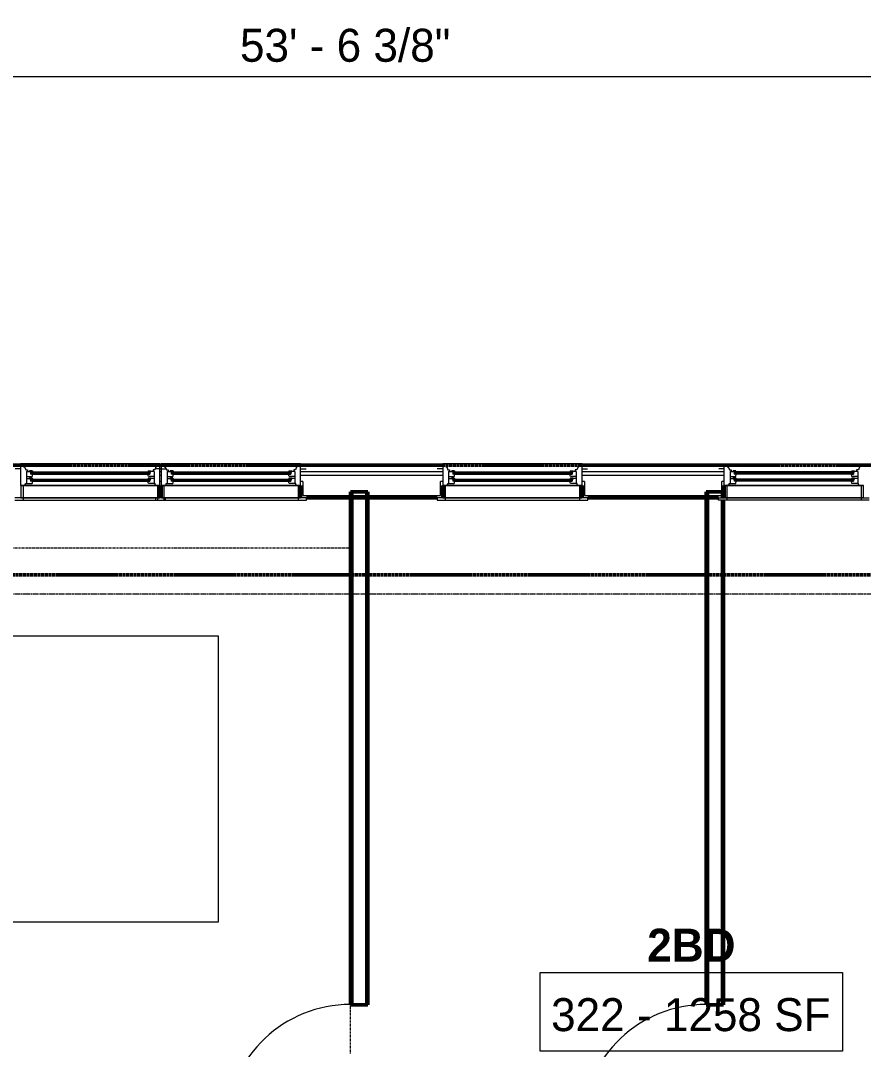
# Model space of a CAD drawing. Header units: inches. Extents: x -4217 to -1814, y 9706 to 12425.
# Drawn here: x -2484.1 to -2254.1, y 10691.9 to 10972.8 of the extents above; entities that cross this region are included whole.
import ezdxf

# ---------------------------------------------------------------- set-up
doc = ezdxf.new("R2010")
doc.units = ezdxf.units.IN
doc.header["$MEASUREMENT"] = 0
for name, pattern in [('Dash', [0.25, 0.125, -0.125]), ('Dash 1_16_', [0.125, 0.0625, -0.0625]), ('Grid Line 1_2_', [0.875, 0.5, -0.125, 0.125, -0.125])]:
    doc.linetypes.add(name, pattern=pattern)
for name, color, linetype, lineweight in [('A-ANNO-DIMS', 211, 'Continuous', 9), ('A-ANNO-DIMS-96', 211, 'Continuous', 9), ('A-AREA-IDEN', 2, 'Continuous', 9), ('A-DOOR-1', 250, 'Continuous', 9), ('A-GLAZ-1', 250, 'Continuous', 9), ('A-GLAZ-2', 90, 'Continuous', 20), ('A-WALL-3', 10, 'Continuous', 50), ('A-WALL-4', 50, 'Continuous', 13), ('C-PROP-LINE-2', 91, 'Dash 1_16_', 50), ('I-FURN-1', 250, 'Continuous', 9), ('I-FURN-HDLN-1', 250, 'Dash', 9), ('S-GRID-1', 1, 'Grid Line 1_2_', 9)]:
    doc.layers.add(name, color=color, linetype=linetype, lineweight=lineweight)
doc.styles.add('Century Gothic', font='ufonts.com_century-gothic.ttf', dxfattribs={"height": 9})
doc.styles.add('Century Gothic_B', font='GOTHICB.TTF', dxfattribs={"height": 9})
doc.dimstyles.new('OD__1_8__Tol__', dxfattribs={"dimscale": 12, "dimtxt": 9.397514, "dimasz": 1, "dimexe": 0.75, "dimexo": 0.5, "dimgap": 0.125, "dimtad": 1, "dimdec": 3, "dimrnd": 0.125, "dimzin": 3, "dimdsep": 46, "dimlunit": 4, "dimtxsty": 'Century Gothic', "dimblk1": 'OBLIQUE', "dimblk2": 'OBLIQUE', "dimsah": 1, "dimcen": 0.09, "dimdle": 0.75, "dimazin": 0, "dimtfac": 1, "dimtdec": 4, "dimtix": 1, "dimtmove": 0, "dimatfit": 3, "dimfxl": 1, "dimtvp": 1, "dimtfill": 1, "dimfrac": 2, "dimtolj": 1, "dimtzin": 0, "dimarcsym": 2})

# ---------------------------------------------------------------- blocks, each defined once
blk = doc.blocks.new('DIMBLOCK12-FLOOR PLAN - 3RD FLOOR')
at = {"layer": 'A-ANNO-DIMS-96'}
for p, q in [((-2714.72, 10849.14), (-2714.72, 10966.51)), ((-2072.36, 10852.95), (-2072.36, 10966.51)), ((-2714.72, 10957.51), (-2063.36, 10957.51)), ((-2714.72, 10957.51), (-2714.72, 10849.14)), ((-2072.36, 10957.51), (-2072.36, 10852.95))]:
    blk.add_line(p, q, dxfattribs=at)
at = {"layer": 'A-ANNO-DIMS-96', "lineweight": 50}
for p, q in [((-2714.72, 10957.51), (-2708.72, 10963.51)), ((-2072.36, 10957.51), (-2066.36, 10963.51)), ((-2714.72, 10957.51), (-2720.72, 10951.51)), ((-2072.36, 10957.51), (-2078.36, 10951.51))]:
    blk.add_line(p, q, dxfattribs=at)
at = {"layer": 'A-ANNO-DIMS-96', "color": 0, "insert": (-2424.27, 10970.55), "char_height": 9, "width": 73.7481, "attachment_point": 1, "line_spacing_factor": 0.984502, "style": 'Century Gothic', "bg_fill": 3, "box_fill_scale": 1.25, "bg_fill_color": 256, "bg_fill_true_color": 13158600, "bg_fill_transparency": 0}
blk.add_mtext('53\' - 6 3/8"', dxfattribs=at)
blk = doc.blocks.new('_Oblique')
at = {"color": 0, "linetype": 'ByBlock', "lineweight": -2}
blk.add_line((-0.5, -0.5), (0.5, 0.5), dxfattribs=at)

msp = doc.modelspace()

# ---------------------------------------------------------------- linework, layer by layer
at = {"layer": 'A-AREA-IDEN', "flags": 128}
msp.add_lwpolyline([(-2342.37656, 10712.9119), (-2259.87892, 10712.9119), (-2259.87892, 10691.41584), (-2342.37656, 10691.41584)], close=True, dxfattribs=at)
at = {"layer": 'A-DOOR-1'}
for centre in [(-2394.12374, 10670.12991), (-2297.07374, 10670.12991)]:
    msp.add_arc(centre, 34.06659, 90, 176.634313, dxfattribs=at)
at = {"layer": 'A-WALL-3'}
for p, q in [((-2394.12374, 10704.12991), (-2389.37374, 10704.12991)), ((-2297.07374, 10704.12991), (-2292.32374, 10704.12991))]:
    msp.add_line(p, q, dxfattribs=at)
at = {"layer": 'C-PROP-LINE-2'}
msp.add_line((-2099.26202, 10821.4894), (-3402.04874, 10821.4894), dxfattribs=at)
at = {"layer": 'I-FURN-1'}
for p, q in [((-2430.12374, 10804.72807), (-2508.87374, 10804.72807)), ((-2430.12374, 10726.72807), (-2430.12374, 10804.72807)), ((-2508.87374, 10726.72807), (-2430.12374, 10726.72807))]:
    msp.add_line(p, q, dxfattribs=at)
at = {"layer": 'I-FURN-HDLN-1'}
for p, q in [((-2394.12374, 10828.72807), (-2508.87374, 10828.72807)), ((-2394.12374, 10690.72807), (-2394.12374, 10704.12991))]:
    msp.add_line(p, q, dxfattribs=at)
at = {"layer": 'S-GRID-1'}
msp.add_line((-1814.20638, 10816.1894), (-4168.71446, 10816.1894), dxfattribs=at)

# ---------------------------------------------------------------- texts
at = {"layer": 'A-AREA-IDEN', "char_height": 9, "attachment_point": 1}
for s, insert, width, style in [('2BD', (-2313.12774, 10724.88005), 28.785, 'Century Gothic_B'), ('322 - 1258 SF', (-2339.37656, 10705.9119), 92.415, 'Century Gothic')]:
    msp.add_mtext(s, dxfattribs=dict(at, insert=insert, width=width, style=style))

# ---------------------------------------------------------------- dimensions: what is measured, and where the dimension line sits
at = {"layer": 'A-ANNO-DIMS'}
dim = msp.add_linear_dim(base=(-2072.3612366797, 10957.5100652051), p1=(-2714.7237366793, 10843.1393961105), p2=(-2072.3612366797, 10846.9518961105), dimstyle='OD__1_8__Tol__', override={"dimpost": '<>', "dimfxl": 642.373814}, dxfattribs=at)
dim.commit()
dim.dimension.update_dxf_attribs({"geometry": 'DIMBLOCK12-FLOOR PLAN - 3RD FLOOR', "text_midpoint": (-2393.5424866795, 10964.235082239)})

# ---------------------------------------------------------------- next in the draw order: linework, layer by layer
at = {"layer": 'A-GLAZ-1'}
for p, q in [((-2481.41671, 10849.4519), (-2480.82296, 10849.4519)), ((-2481.41671, 10849.0769), (-2480.82296, 10849.0769)), ((-2481.41671, 10847.5144), (-2480.82296, 10847.5144)), ((-2480.94796, 10849.4519), (-2480.94796, 10849.0769)), ((-2480.94796, 10847.5144), (-2480.94796, 10847.1394)), ((-2480.82296, 10849.5769), (-2449.42452, 10849.5769)), ((-2480.82296, 10849.4519), (-2449.42452, 10849.4519)), ((-2480.82296, 10849.0769), (-2449.42452, 10849.0769)), ((-2480.82296, 10848.9519), (-2449.42452, 10848.9519)), ((-2480.82296, 10847.6394), (-2449.42452, 10847.6394)), ((-2480.82296, 10847.5144), (-2449.42452, 10847.5144)), ((-2448.83077, 10849.4519), (-2449.42452, 10849.4519)), ((-2448.83077, 10849.0769), (-2449.42452, 10849.0769)), ((-2448.83077, 10847.5144), (-2449.42452, 10847.5144)), ((-2449.29952, 10849.4519), (-2449.29952, 10849.0769)), ((-2449.29952, 10847.5144), (-2449.29952, 10847.1394)), ((-2443.01671, 10849.4519), (-2442.42296, 10849.4519)), ((-2443.01671, 10849.0769), (-2442.42296, 10849.0769)), ((-2443.01671, 10847.5144), (-2442.42296, 10847.5144)), ((-2442.54796, 10849.4519), (-2442.54796, 10849.0769)), ((-2442.54796, 10847.5144), (-2442.54796, 10847.1394)), ((-2442.42296, 10849.5769), (-2411.02452, 10849.5769)), ((-2442.42296, 10849.4519), (-2411.02452, 10849.4519)), ((-2442.42296, 10849.0769), (-2411.02452, 10849.0769)), ((-2442.42296, 10848.9519), (-2411.02452, 10848.9519)), ((-2442.42296, 10847.6394), (-2411.02452, 10847.6394)), ((-2442.42296, 10847.5144), (-2411.02452, 10847.5144)), ((-2410.43077, 10849.4519), (-2411.02452, 10849.4519)), ((-2410.43077, 10849.0769), (-2411.02452, 10849.0769)), ((-2410.43077, 10847.5144), (-2411.02452, 10847.5144)), ((-2410.89952, 10849.4519), (-2410.89952, 10849.0769)), ((-2410.89952, 10847.5144), (-2410.89952, 10847.1394)), ((-2366.21671, 10849.4519), (-2365.62296, 10849.4519)), ((-2366.21671, 10849.0769), (-2365.62296, 10849.0769)), ((-2366.21671, 10847.5144), (-2365.62296, 10847.5144)), ((-2365.74796, 10849.4519), (-2365.74796, 10849.0769)), ((-2365.74796, 10847.5144), (-2365.74796, 10847.1394)), ((-2365.62296, 10849.5769), (-2334.22452, 10849.5769)), ((-2365.62296, 10849.4519), (-2334.22452, 10849.4519)), ((-2365.62296, 10849.0769), (-2334.22452, 10849.0769)), ((-2365.62296, 10848.9519), (-2334.22452, 10848.9519)), ((-2365.62296, 10847.6394), (-2334.22452, 10847.6394)), ((-2365.62296, 10847.5144), (-2334.22452, 10847.5144)), ((-2333.63077, 10849.4519), (-2334.22452, 10849.4519)), ((-2333.63077, 10849.0769), (-2334.22452, 10849.0769)), ((-2333.63077, 10847.5144), (-2334.22452, 10847.5144)), ((-2334.09952, 10849.4519), (-2334.09952, 10849.0769)), ((-2334.09952, 10847.5144), (-2334.09952, 10847.1394)), ((-2289.41671, 10849.4519), (-2288.82296, 10849.4519)), ((-2289.41671, 10849.0769), (-2288.82296, 10849.0769)), ((-2289.41671, 10847.5144), (-2288.82296, 10847.5144)), ((-2288.94796, 10849.4519), (-2288.94796, 10849.0769)), ((-2288.94796, 10847.5144), (-2288.94796, 10847.1394)), ((-2257.42452, 10849.5769), (-2288.82296, 10849.5769)), ((-2257.42452, 10849.4519), (-2288.82296, 10849.4519)), ((-2257.42452, 10849.0769), (-2288.82296, 10849.0769)), ((-2257.42452, 10848.9519), (-2288.82296, 10848.9519)), ((-2257.42452, 10847.6394), (-2288.82296, 10847.6394)), ((-2257.42452, 10847.5144), (-2288.82296, 10847.5144)), ((-2256.83077, 10849.4519), (-2257.42452, 10849.4519)), ((-2256.83077, 10849.0769), (-2257.42452, 10849.0769)), ((-2256.83077, 10847.5144), (-2257.42452, 10847.5144)), ((-2257.29952, 10849.4519), (-2257.29952, 10849.0769)), ((-2257.29952, 10847.5144), (-2257.29952, 10847.1394)), ((-2446.17452, 10845.8894), (-2484.07296, 10845.8894)), ((-2484.07296, 10845.8894), (-2484.07296, 10842.5144)), ((-2483.44796, 10845.8894), (-2483.44796, 10842.5144)), ((-2481.41671, 10847.1394), (-2480.82296, 10847.1394)), ((-2480.82296, 10847.1394), (-2449.42452, 10847.1394)), ((-2480.82296, 10847.0144), (-2449.42452, 10847.0144)), ((-2448.83077, 10847.1394), (-2449.42452, 10847.1394)), ((-2446.79952, 10845.8894), (-2446.79952, 10842.5144)), ((-2446.17452, 10842.5144), (-2446.17452, 10845.8894)), ((-2407.77452, 10845.8894), (-2445.67296, 10845.8894)), ((-2445.67296, 10845.8894), (-2445.67296, 10842.5144)), ((-2445.04796, 10845.8894), (-2445.04796, 10842.5144)), ((-2443.01671, 10847.1394), (-2442.42296, 10847.1394)), ((-2442.42296, 10847.1394), (-2411.02452, 10847.1394)), ((-2442.42296, 10847.0144), (-2411.02452, 10847.0144)), ((-2410.43077, 10847.1394), (-2411.02452, 10847.1394)), ((-2408.39952, 10845.8894), (-2408.39952, 10842.5144)), ((-2407.77452, 10842.5144), (-2407.77452, 10845.8894)), ((-2330.97452, 10845.8894), (-2368.87296, 10845.8894)), ((-2368.87296, 10845.8894), (-2368.87296, 10842.5144)), ((-2368.24796, 10845.8894), (-2368.24796, 10842.5144)), ((-2366.21671, 10847.1394), (-2365.62296, 10847.1394)), ((-2365.62296, 10847.1394), (-2334.22452, 10847.1394)), ((-2365.62296, 10847.0144), (-2334.22452, 10847.0144)), ((-2333.63077, 10847.1394), (-2334.22452, 10847.1394)), ((-2331.59952, 10845.8894), (-2331.59952, 10842.5144)), ((-2330.97452, 10842.5144), (-2330.97452, 10845.8894)), ((-2292.07296, 10842.5144), (-2292.07296, 10845.8894)), ((-2292.07296, 10845.8894), (-2254.17452, 10845.8894)), ((-2291.44796, 10845.8894), (-2291.44796, 10842.5144)), ((-2289.41671, 10847.1394), (-2288.82296, 10847.1394)), ((-2257.42452, 10847.1394), (-2288.82296, 10847.1394)), ((-2257.42452, 10847.0144), (-2288.82296, 10847.0144)), ((-2256.83077, 10847.1394), (-2257.42452, 10847.1394)), ((-2254.79952, 10845.8894), (-2254.79952, 10842.5144)), ((-2254.17452, 10845.8894), (-2254.17452, 10842.5144)), ((-2444.54952, 10842.5144), (-2485.69796, 10842.5144)), ((-2485.69796, 10841.8894), (-2444.54952, 10841.8894)), ((-2484.07296, 10842.5144), (-2446.17452, 10842.5144)), ((-2483.44796, 10842.5144), (-2483.44796, 10841.8894)), ((-2406.14952, 10842.5144), (-2447.29796, 10842.5144)), ((-2447.29796, 10842.5144), (-2447.29796, 10841.8894)), ((-2447.29796, 10841.8894), (-2406.14952, 10841.8894)), ((-2446.79952, 10842.5144), (-2446.79952, 10841.8894)), ((-2445.67296, 10842.5144), (-2407.77452, 10842.5144)), ((-2445.04796, 10842.5144), (-2445.04796, 10841.8894)), ((-2444.54952, 10841.8894), (-2444.54952, 10842.5144)), ((-2408.39952, 10842.5144), (-2408.39952, 10841.8894)), ((-2406.14952, 10841.8894), (-2406.14952, 10842.5144)), ((-2329.34952, 10842.5144), (-2370.49796, 10842.5144)), ((-2370.49796, 10842.5144), (-2370.49796, 10841.8894)), ((-2370.49796, 10841.8894), (-2329.34952, 10841.8894)), ((-2368.87296, 10842.5144), (-2330.97452, 10842.5144)), ((-2368.24796, 10842.5144), (-2368.24796, 10841.8894)), ((-2331.59952, 10842.5144), (-2331.59952, 10841.8894)), ((-2329.34952, 10841.8894), (-2329.34952, 10842.5144)), ((-2293.69796, 10841.8894), (-2293.69796, 10842.5144)), ((-2293.69796, 10842.5144), (-2252.54952, 10842.5144)), ((-2252.54952, 10841.8894), (-2293.69796, 10841.8894)), ((-2254.17452, 10842.5144), (-2292.07296, 10842.5144)), ((-2291.44796, 10842.5144), (-2291.44796, 10841.8894)), ((-2254.79952, 10842.5144), (-2254.79952, 10841.8894))]:
    msp.add_line(p, q, dxfattribs=at)
at = {"layer": 'A-GLAZ-2'}
for p, q in [((-2484.13546, 10850.3894), (-2485.63546, 10850.3894)), ((-2446.11202, 10851.7644), (-2484.13546, 10851.7644)), ((-2484.13546, 10851.7644), (-2484.13546, 10845.8894)), ((-2483.32296, 10851.7644), (-2483.32296, 10850.9519)), ((-2483.32296, 10850.9519), (-2483.04827, 10850.9519)), ((-2483.04827, 10850.9519), (-2482.72921, 10850.1394)), ((-2447.1992, 10850.9519), (-2447.51827, 10850.1394)), ((-2445.73546, 10850.3894), (-2447.23546, 10850.3894)), ((-2446.92452, 10850.9519), (-2447.1992, 10850.9519)), ((-2446.92452, 10851.7644), (-2446.92452, 10850.9519)), ((-2446.11202, 10845.8894), (-2446.11202, 10851.7644)), ((-2446.11202, 10850.3894), (-2444.61202, 10850.3894)), ((-2407.71202, 10851.7644), (-2445.73546, 10851.7644)), ((-2445.73546, 10851.7644), (-2445.73546, 10845.8894)), ((-2444.92296, 10851.7644), (-2444.92296, 10850.9519)), ((-2444.92296, 10850.9519), (-2444.64827, 10850.9519)), ((-2444.64827, 10850.9519), (-2444.32921, 10850.1394)), ((-2408.7992, 10850.9519), (-2409.11827, 10850.1394)), ((-2408.52452, 10850.9519), (-2408.7992, 10850.9519)), ((-2408.52452, 10851.7644), (-2408.52452, 10850.9519)), ((-2407.71202, 10845.8894), (-2407.71202, 10851.7644)), ((-2407.71202, 10850.3894), (-2406.21202, 10850.3894)), ((-2368.93546, 10850.3894), (-2370.43546, 10850.3894)), ((-2330.91202, 10851.7644), (-2368.93546, 10851.7644)), ((-2368.93546, 10851.7644), (-2368.93546, 10845.8894)), ((-2368.12296, 10851.7644), (-2368.12296, 10850.9519)), ((-2368.12296, 10850.9519), (-2367.84827, 10850.9519)), ((-2367.84827, 10850.9519), (-2367.52921, 10850.1394)), ((-2331.9992, 10850.9519), (-2332.31827, 10850.1394)), ((-2331.72452, 10850.9519), (-2331.9992, 10850.9519)), ((-2331.72452, 10851.7644), (-2331.72452, 10850.9519)), ((-2330.91202, 10845.8894), (-2330.91202, 10851.7644)), ((-2330.91202, 10850.3894), (-2329.41202, 10850.3894)), ((-2292.13546, 10850.3894), (-2293.63546, 10850.3894)), ((-2292.13546, 10845.8894), (-2292.13546, 10851.7644)), ((-2292.13546, 10851.7644), (-2254.11202, 10851.7644)), ((-2291.32296, 10851.7644), (-2291.32296, 10850.9519)), ((-2291.32296, 10850.9519), (-2291.04827, 10850.9519)), ((-2291.04827, 10850.9519), (-2290.72921, 10850.1394)), ((-2255.1992, 10850.9519), (-2255.51827, 10850.1394)), ((-2254.92452, 10850.9519), (-2255.1992, 10850.9519)), ((-2254.92452, 10851.7644), (-2254.92452, 10850.9519)), ((-2482.72921, 10850.1394), (-2482.26046, 10850.1394)), ((-2482.54171, 10849.7019), (-2481.69796, 10849.7019)), ((-2482.54171, 10849.7019), (-2482.54171, 10846.3894)), ((-2482.54171, 10848.3269), (-2480.97921, 10848.3269)), ((-2482.54171, 10847.7644), (-2481.69796, 10847.7644)), ((-2482.26046, 10850.1394), (-2482.26046, 10849.7019)), ((-2480.97921, 10849.92065), (-2481.69796, 10849.92065)), ((-2481.69796, 10849.5769), (-2481.69796, 10849.92065)), ((-2480.82608, 10849.5769), (-2481.69796, 10849.5769)), ((-2480.97921, 10847.98315), (-2481.69796, 10847.98315)), ((-2481.69796, 10847.6394), (-2481.69796, 10847.98315)), ((-2480.82608, 10847.6394), (-2481.69796, 10847.6394)), ((-2481.41671, 10849.5769), (-2481.41671, 10848.9519)), ((-2480.82296, 10848.9519), (-2481.41671, 10848.9519)), ((-2481.41671, 10847.6394), (-2481.41671, 10847.0144)), ((-2480.97921, 10849.92065), (-2480.82608, 10849.5769)), ((-2480.97921, 10848.3269), (-2480.82296, 10848.9519)), ((-2480.97921, 10847.98315), (-2480.82608, 10847.6394)), ((-2449.42452, 10848.9519), (-2448.83077, 10848.9519)), ((-2449.26827, 10848.3269), (-2449.42452, 10848.9519)), ((-2449.26827, 10849.92065), (-2449.42139, 10849.5769)), ((-2449.42139, 10849.5769), (-2448.54952, 10849.5769)), ((-2449.26827, 10847.98315), (-2449.42139, 10847.6394)), ((-2449.42139, 10847.6394), (-2448.54952, 10847.6394)), ((-2449.26827, 10849.92065), (-2448.54952, 10849.92065)), ((-2447.70577, 10848.3269), (-2449.26827, 10848.3269)), ((-2449.26827, 10847.98315), (-2448.54952, 10847.98315)), ((-2448.83077, 10849.5769), (-2448.83077, 10848.9519)), ((-2448.83077, 10847.6394), (-2448.83077, 10847.0144)), ((-2448.54952, 10849.5769), (-2448.54952, 10849.92065)), ((-2447.70577, 10849.7019), (-2448.54952, 10849.7019)), ((-2448.54952, 10847.6394), (-2448.54952, 10847.98315)), ((-2447.70577, 10847.7644), (-2448.54952, 10847.7644)), ((-2447.98702, 10850.1394), (-2447.98702, 10849.7019)), ((-2447.51827, 10850.1394), (-2447.98702, 10850.1394)), ((-2447.70577, 10849.7019), (-2447.70577, 10846.3894)), ((-2444.32921, 10850.1394), (-2443.86046, 10850.1394)), ((-2444.14171, 10849.7019), (-2443.29796, 10849.7019)), ((-2444.14171, 10849.7019), (-2444.14171, 10846.3894)), ((-2444.14171, 10848.3269), (-2442.57921, 10848.3269)), ((-2444.14171, 10847.7644), (-2443.29796, 10847.7644)), ((-2443.86046, 10850.1394), (-2443.86046, 10849.7019)), ((-2442.57921, 10849.92065), (-2443.29796, 10849.92065)), ((-2443.29796, 10849.5769), (-2443.29796, 10849.92065)), ((-2442.42608, 10849.5769), (-2443.29796, 10849.5769)), ((-2442.57921, 10847.98315), (-2443.29796, 10847.98315)), ((-2443.29796, 10847.6394), (-2443.29796, 10847.98315)), ((-2442.42608, 10847.6394), (-2443.29796, 10847.6394)), ((-2443.01671, 10849.5769), (-2443.01671, 10848.9519)), ((-2442.42296, 10848.9519), (-2443.01671, 10848.9519)), ((-2443.01671, 10847.6394), (-2443.01671, 10847.0144)), ((-2442.57921, 10849.92065), (-2442.42608, 10849.5769)), ((-2442.57921, 10848.3269), (-2442.42296, 10848.9519)), ((-2442.57921, 10847.98315), (-2442.42608, 10847.6394)), ((-2411.02452, 10848.9519), (-2410.43077, 10848.9519)), ((-2410.86827, 10848.3269), (-2411.02452, 10848.9519)), ((-2410.86827, 10849.92065), (-2411.02139, 10849.5769)), ((-2411.02139, 10849.5769), (-2410.14952, 10849.5769)), ((-2410.86827, 10847.98315), (-2411.02139, 10847.6394)), ((-2411.02139, 10847.6394), (-2410.14952, 10847.6394)), ((-2410.86827, 10849.92065), (-2410.14952, 10849.92065)), ((-2409.30577, 10848.3269), (-2410.86827, 10848.3269)), ((-2410.86827, 10847.98315), (-2410.14952, 10847.98315)), ((-2410.43077, 10849.5769), (-2410.43077, 10848.9519)), ((-2410.43077, 10847.6394), (-2410.43077, 10847.0144)), ((-2410.14952, 10849.5769), (-2410.14952, 10849.92065)), ((-2409.30577, 10849.7019), (-2410.14952, 10849.7019)), ((-2410.14952, 10847.6394), (-2410.14952, 10847.98315)), ((-2409.30577, 10847.7644), (-2410.14952, 10847.7644)), ((-2409.58702, 10850.1394), (-2409.58702, 10849.7019)), ((-2409.11827, 10850.1394), (-2409.58702, 10850.1394)), ((-2409.30577, 10849.7019), (-2409.30577, 10846.3894)), ((-2367.52921, 10850.1394), (-2367.06046, 10850.1394)), ((-2367.34171, 10849.7019), (-2366.49796, 10849.7019)), ((-2367.34171, 10849.7019), (-2367.34171, 10846.3894)), ((-2367.34171, 10848.3269), (-2365.77921, 10848.3269)), ((-2367.34171, 10847.7644), (-2366.49796, 10847.7644)), ((-2367.06046, 10850.1394), (-2367.06046, 10849.7019)), ((-2365.77921, 10849.92065), (-2366.49796, 10849.92065)), ((-2366.49796, 10849.5769), (-2366.49796, 10849.92065)), ((-2365.62608, 10849.5769), (-2366.49796, 10849.5769)), ((-2365.77921, 10847.98315), (-2366.49796, 10847.98315)), ((-2366.49796, 10847.6394), (-2366.49796, 10847.98315)), ((-2365.62608, 10847.6394), (-2366.49796, 10847.6394)), ((-2366.21671, 10849.5769), (-2366.21671, 10848.9519)), ((-2365.62296, 10848.9519), (-2366.21671, 10848.9519)), ((-2366.21671, 10847.6394), (-2366.21671, 10847.0144)), ((-2365.77921, 10849.92065), (-2365.62608, 10849.5769)), ((-2365.77921, 10848.3269), (-2365.62296, 10848.9519)), ((-2365.77921, 10847.98315), (-2365.62608, 10847.6394)), ((-2334.22452, 10848.9519), (-2333.63077, 10848.9519)), ((-2334.06827, 10848.3269), (-2334.22452, 10848.9519)), ((-2334.06827, 10849.92065), (-2334.22139, 10849.5769)), ((-2334.22139, 10849.5769), (-2333.34952, 10849.5769)), ((-2334.06827, 10847.98315), (-2334.22139, 10847.6394)), ((-2334.22139, 10847.6394), (-2333.34952, 10847.6394)), ((-2334.06827, 10849.92065), (-2333.34952, 10849.92065)), ((-2332.50577, 10848.3269), (-2334.06827, 10848.3269)), ((-2334.06827, 10847.98315), (-2333.34952, 10847.98315)), ((-2333.63077, 10849.5769), (-2333.63077, 10848.9519)), ((-2333.63077, 10847.6394), (-2333.63077, 10847.0144)), ((-2333.34952, 10849.5769), (-2333.34952, 10849.92065)), ((-2332.50577, 10849.7019), (-2333.34952, 10849.7019)), ((-2333.34952, 10847.6394), (-2333.34952, 10847.98315)), ((-2332.50577, 10847.7644), (-2333.34952, 10847.7644)), ((-2332.78702, 10850.1394), (-2332.78702, 10849.7019)), ((-2332.31827, 10850.1394), (-2332.78702, 10850.1394)), ((-2332.50577, 10849.7019), (-2332.50577, 10846.3894)), ((-2290.72921, 10850.1394), (-2290.26046, 10850.1394)), ((-2290.54171, 10849.7019), (-2289.69796, 10849.7019)), ((-2290.54171, 10849.7019), (-2290.54171, 10846.3894)), ((-2290.54171, 10848.3269), (-2288.97921, 10848.3269)), ((-2290.54171, 10847.7644), (-2289.69796, 10847.7644)), ((-2290.26046, 10850.1394), (-2290.26046, 10849.7019)), ((-2288.97921, 10849.92065), (-2289.69796, 10849.92065)), ((-2289.69796, 10849.5769), (-2289.69796, 10849.92065)), ((-2288.82608, 10849.5769), (-2289.69796, 10849.5769)), ((-2288.97921, 10847.98315), (-2289.69796, 10847.98315)), ((-2289.69796, 10847.6394), (-2289.69796, 10847.98315)), ((-2288.82608, 10847.6394), (-2289.69796, 10847.6394)), ((-2289.41671, 10849.5769), (-2289.41671, 10848.9519)), ((-2288.82296, 10848.9519), (-2289.41671, 10848.9519)), ((-2289.41671, 10847.6394), (-2289.41671, 10847.0144)), ((-2288.97921, 10849.92065), (-2288.82608, 10849.5769)), ((-2288.97921, 10848.3269), (-2288.82296, 10848.9519)), ((-2288.97921, 10847.98315), (-2288.82608, 10847.6394)), ((-2257.42452, 10848.9519), (-2256.83077, 10848.9519)), ((-2257.26827, 10848.3269), (-2257.42452, 10848.9519)), ((-2257.26827, 10849.92065), (-2257.42139, 10849.5769)), ((-2257.42139, 10849.5769), (-2256.54952, 10849.5769)), ((-2257.26827, 10847.98315), (-2257.42139, 10847.6394)), ((-2257.42139, 10847.6394), (-2256.54952, 10847.6394)), ((-2257.26827, 10849.92065), (-2256.54952, 10849.92065)), ((-2255.70577, 10848.3269), (-2257.26827, 10848.3269)), ((-2257.26827, 10847.98315), (-2256.54952, 10847.98315)), ((-2256.83077, 10849.5769), (-2256.83077, 10848.9519)), ((-2256.83077, 10847.6394), (-2256.83077, 10847.0144)), ((-2256.54952, 10849.5769), (-2256.54952, 10849.92065)), ((-2255.70577, 10849.7019), (-2256.54952, 10849.7019)), ((-2256.54952, 10847.6394), (-2256.54952, 10847.98315)), ((-2255.70577, 10847.7644), (-2256.54952, 10847.7644)), ((-2255.98702, 10850.1394), (-2255.98702, 10849.7019)), ((-2255.51827, 10850.1394), (-2255.98702, 10850.1394)), ((-2255.70577, 10849.7019), (-2255.70577, 10846.3894)), ((-2484.13546, 10845.8894), (-2446.11202, 10845.8894)), ((-2482.79171, 10846.16956), (-2483.12559, 10845.8894)), ((-2482.79171, 10846.16956), (-2482.79171, 10846.3894)), ((-2482.79171, 10846.3894), (-2480.97921, 10846.3894)), ((-2480.82296, 10847.0144), (-2481.41671, 10847.0144)), ((-2480.97921, 10846.3894), (-2480.82296, 10847.0144)), ((-2449.42452, 10847.0144), (-2448.83077, 10847.0144)), ((-2449.26827, 10846.3894), (-2449.42452, 10847.0144)), ((-2447.45577, 10846.3894), (-2449.26827, 10846.3894)), ((-2447.45577, 10846.16956), (-2447.45577, 10846.3894)), ((-2447.45577, 10846.16956), (-2447.12189, 10845.8894)), ((-2445.73546, 10845.8894), (-2407.71202, 10845.8894)), ((-2444.39171, 10846.16956), (-2444.72559, 10845.8894)), ((-2444.39171, 10846.16956), (-2444.39171, 10846.3894)), ((-2444.39171, 10846.3894), (-2442.57921, 10846.3894)), ((-2442.42296, 10847.0144), (-2443.01671, 10847.0144)), ((-2442.57921, 10846.3894), (-2442.42296, 10847.0144)), ((-2411.02452, 10847.0144), (-2410.43077, 10847.0144)), ((-2410.86827, 10846.3894), (-2411.02452, 10847.0144)), ((-2409.05577, 10846.3894), (-2410.86827, 10846.3894)), ((-2409.05577, 10846.16956), (-2409.05577, 10846.3894)), ((-2409.05577, 10846.16956), (-2408.72189, 10845.8894)), ((-2368.93546, 10845.8894), (-2330.91202, 10845.8894)), ((-2367.59171, 10846.16956), (-2367.92559, 10845.8894)), ((-2367.59171, 10846.16956), (-2367.59171, 10846.3894)), ((-2367.59171, 10846.3894), (-2365.77921, 10846.3894)), ((-2365.62296, 10847.0144), (-2366.21671, 10847.0144)), ((-2365.77921, 10846.3894), (-2365.62296, 10847.0144)), ((-2334.22452, 10847.0144), (-2333.63077, 10847.0144)), ((-2334.06827, 10846.3894), (-2334.22452, 10847.0144)), ((-2332.25577, 10846.3894), (-2334.06827, 10846.3894)), ((-2332.25577, 10846.16956), (-2332.25577, 10846.3894)), ((-2332.25577, 10846.16956), (-2331.92189, 10845.8894)), ((-2254.11202, 10845.8894), (-2292.13546, 10845.8894)), ((-2290.79171, 10846.16956), (-2291.12559, 10845.8894)), ((-2290.79171, 10846.16956), (-2290.79171, 10846.3894)), ((-2290.79171, 10846.3894), (-2288.97921, 10846.3894)), ((-2288.82296, 10847.0144), (-2289.41671, 10847.0144)), ((-2288.97921, 10846.3894), (-2288.82296, 10847.0144)), ((-2257.42452, 10847.0144), (-2256.83077, 10847.0144)), ((-2257.26827, 10846.3894), (-2257.42452, 10847.0144)), ((-2255.45577, 10846.3894), (-2257.26827, 10846.3894)), ((-2255.45577, 10846.16956), (-2255.45577, 10846.3894)), ((-2255.45577, 10846.16956), (-2255.12189, 10845.8894))]:
    msp.add_line(p, q, dxfattribs=at)
at = {"layer": 'A-WALL-3'}
for p, q in [((-2445.73546, 10851.3894), (-2446.11202, 10851.3894)), ((-2368.93546, 10851.3894), (-2407.71202, 10851.3894)), ((-2292.13546, 10851.3894), (-2330.91202, 10851.3894)), ((-2446.11202, 10845.8894), (-2446.11202, 10842.5144)), ((-2445.73546, 10842.5144), (-2445.73546, 10845.8894)), ((-2407.71202, 10845.8894), (-2407.71202, 10842.5144)), ((-2368.93546, 10842.5144), (-2368.93546, 10845.8894)), ((-2330.91202, 10845.8894), (-2330.91202, 10842.5144)), ((-2292.13546, 10842.5144), (-2292.13546, 10845.8894)), ((-2406.14952, 10842.5144), (-2370.49796, 10842.5144)), ((-2389.37374, 10844.1394), (-2394.12374, 10844.1394)), ((-2394.12374, 10844.1394), (-2394.12374, 10704.12991)), ((-2389.37374, 10704.12991), (-2389.37374, 10844.1394)), ((-2329.34952, 10842.5144), (-2293.69796, 10842.5144)), ((-2292.32374, 10844.1394), (-2297.07374, 10844.1394)), ((-2297.07374, 10844.1394), (-2297.07374, 10704.12991)), ((-2292.32374, 10842.5144), (-2292.32374, 10844.1394)), ((-2292.32374, 10704.12991), (-2292.32374, 10841.8894))]:
    msp.add_line(p, q, dxfattribs=at)
at = {"layer": 'A-WALL-4'}
for p, q in [((-2445.73546, 10851.1394), (-2446.11202, 10851.1394)), ((-2368.93546, 10851.1394), (-2407.71202, 10851.1394)), ((-2292.13546, 10851.1394), (-2330.91202, 10851.1394)), ((-2445.73546, 10849.6394), (-2446.11202, 10849.6394)), ((-2445.73546, 10848.6394), (-2446.11202, 10848.6394)), ((-2368.93546, 10849.6394), (-2407.71202, 10849.6394)), ((-2368.93546, 10848.6394), (-2407.71202, 10848.6394)), ((-2292.13546, 10849.6394), (-2330.91202, 10849.6394)), ((-2292.13546, 10848.6394), (-2330.91202, 10848.6394)), ((-2445.73546, 10846.9519), (-2446.11202, 10846.9519)), ((-2407.08702, 10846.9519), (-2407.71202, 10846.9519)), ((-2407.08702, 10846.9519), (-2407.08702, 10843.1394)), ((-2369.56046, 10843.1394), (-2369.56046, 10846.9519)), ((-2368.93546, 10846.9519), (-2369.56046, 10846.9519)), ((-2330.28702, 10846.9519), (-2330.91202, 10846.9519)), ((-2330.28702, 10846.9519), (-2330.28702, 10843.1394)), ((-2292.76046, 10843.1394), (-2292.76046, 10846.9519)), ((-2292.13546, 10846.9519), (-2292.76046, 10846.9519)), ((-2407.08702, 10843.1394), (-2369.56046, 10843.1394)), ((-2393.49874, 10844.1394), (-2393.49874, 10704.12991)), ((-2389.99874, 10844.1394), (-2389.99874, 10704.12991)), ((-2330.28702, 10843.1394), (-2292.76046, 10843.1394)), ((-2296.44874, 10844.1394), (-2296.44874, 10704.12991)), ((-2292.94874, 10844.1394), (-2292.94874, 10842.5144)), ((-2292.94874, 10841.8894), (-2292.94874, 10704.12991))]:
    msp.add_line(p, q, dxfattribs=at)
at = {"layer": 'C-PROP-LINE-2'}
msp.add_line((-2067.92374, 10851.3894), (-3400.04874, 10851.3894), dxfattribs=at)

doc.saveas('drawing.dxf')
